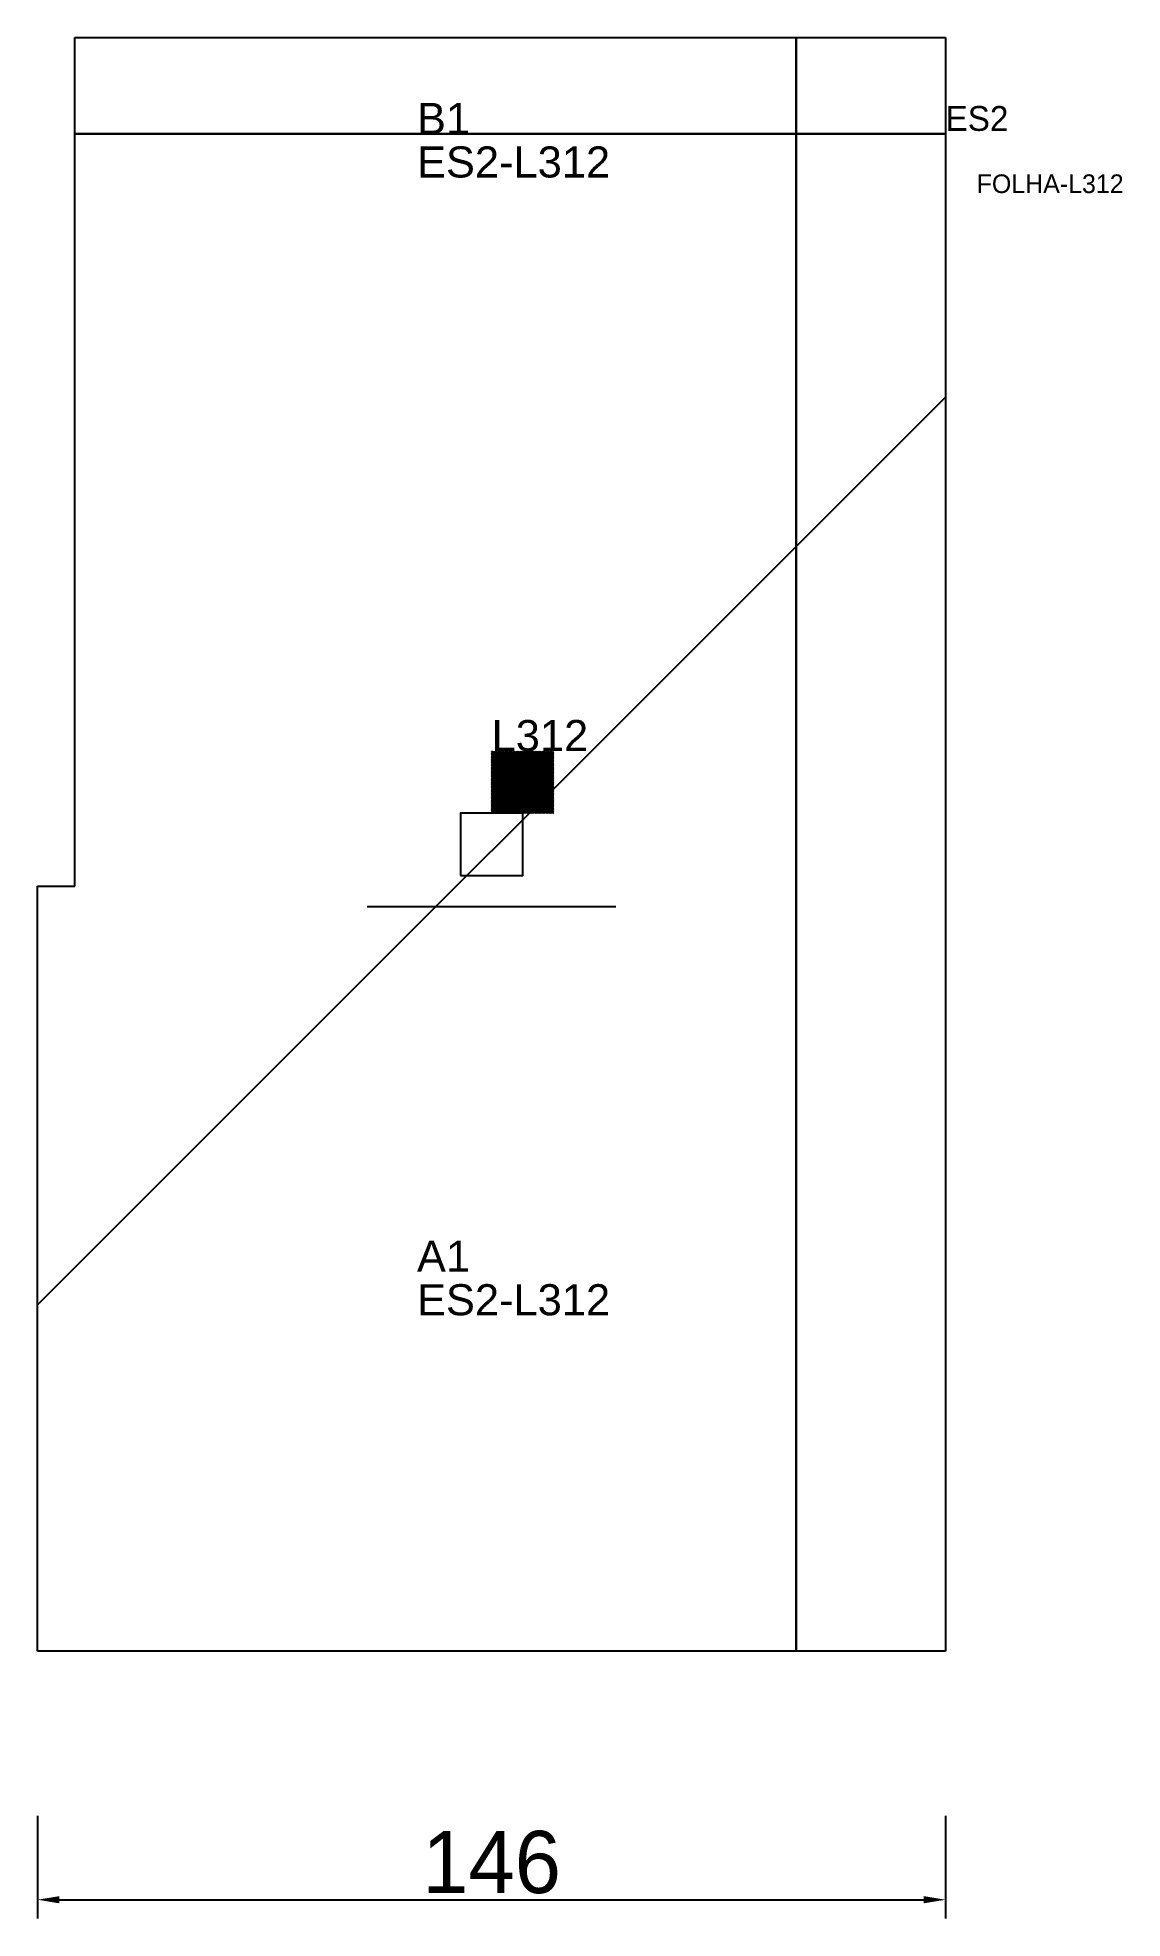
# Model space of a CAD drawing. Header units: metres. Extents: x 222 to 397, y -101 to 202.
import ezdxf

# ---------------------------------------------------------------- set-up
doc = ezdxf.new("R2010")
doc.units = ezdxf.units.M
for name, color, linetype in [('3', 3, 'CONTINUOUS'), ('AUX00', 7, 'CONTINUOUS'), ('COTA', 241, 'CONTINUOUS'), ('FOLHA', 255, 'CONTINUOUS'), ('Hachura', 251, 'CONTINUOUS'), ('NOMENCLATURA', 7, 'CONTINUOUS'), ('Nível', 160, 'CONTINUOUS'), ('Painéis', 200, 'CONTINUOUS'), ('Pilares', 5, 'CONTINUOUS'), ('REAPROVEITAMENTO', 251, 'CONTINUOUS'), ('SARR_2.2x7', 40, 'CONTINUOUS')]:
    doc.layers.add(name, color=color, linetype=linetype)
doc.styles.add('ARIAL', font='Arial.ttf')
doc.styles.add('STR_STANDARD', font='arial.ttf')
doc.dimstyles.new('EZ DXF', dxfattribs={"dimtxt": 10, "dimasz": 3.5, "dimexe": 3, "dimexo": 1.5, "dimgap": 1, "dimtad": 1, "dimdec": 1, "dimdsep": 46, "dimcen": 2.5, "dimazin": 3, "dimtfac": 1, "dimtmove": 0, "dimatfit": 3})

msp = doc.modelspace()

# ---------------------------------------------------------------- hatches: boundary and pattern name
at = {"layer": 'Hachura'}
h = msp.add_hatch(dxfattribs=at)
h.set_pattern_fill('ANSI31', scale=50)
h.paths.add_polyline_path([(368.2, 201.5), (368.2, -58), (222.2, -58), (222.2, 65), (228.2, 65), (228.2, 201.5)])
h = msp.add_hatch(dxfattribs=at)
h.set_pattern_fill('ANSI31', scale=50)
h.paths.add_polyline_path([(368.2, 201.5), (368.2, -58), (222.2, -58), (222.2, 65), (228.2, 65), (228.2, 201.5)])
at = {"layer": 'Reaproveitamento'}
h = msp.add_hatch(dxfattribs=at)
h.set_pattern_fill('SOLID')
h.paths.add_polyline_path([(295.2, 76.75), (305.2, 76.75), (305.2, 86.75), (295.2, 86.75)])
h = msp.add_hatch(dxfattribs=at)
h.set_pattern_fill('SOLID')
h.paths.add_polyline_path([(295.2, 76.75), (305.2, 76.75), (305.2, 86.75), (295.2, 86.75)])

# ---------------------------------------------------------------- linework, layer by layer
at = {"layer": '3'}
for points in [[(344.2, -58), (344.2, 201.5)], [(344.2, -58), (344.2, 201.5)], [(228.2, 186), (368.2, 186)], [(228.2, 186), (368.2, 186)]]:
    msp.add_lwpolyline(points, close=True, dxfattribs=at)
at = {"layer": 'Painéis', "color": 200}
for p, q in [((228.2, 65), (228.2, 201.5)), ((228.2, 201.5), (368.2, 201.5)), ((228.2, 65), (228.2, 201.5)), ((228.2, 201.5), (368.2, 201.5)), ((368.2, 201.5), (368.2, -58)), ((368.2, 201.5), (368.2, -58)), ((222.2, -58), (222.2, 65)), ((222.2, 65), (228.2, 65)), ((222.2, -58), (222.2, 65)), ((222.2, 65), (228.2, 65)), ((368.2, -58), (222.2, -58)), ((368.2, -58), (222.2, -58))]:
    msp.add_line(p, q, dxfattribs=at)
at = {"layer": 'Pilares'}
msp.add_lwpolyline([(290.2, 66.75), (300.2, 66.75), (300.2, 76.75), (290.2, 76.75)], close=True, dxfattribs=at)
msp.add_lwpolyline([(290.2, 66.75), (300.2, 66.75), (300.2, 76.75), (290.2, 76.75)], close=True, dxfattribs=at)
at = {"layer": 'SARR_2.2x7'}
msp.add_line((275.2, 61.75), (315.2, 61.75), dxfattribs=at)
msp.add_line((275.2, 61.75), (315.2, 61.75), dxfattribs=at)

# ---------------------------------------------------------------- texts
at = {"layer": '3', "style": 'STR_STANDARD'}
for s, p in [('B1', (283.2, 186)), ('B1', (283.2, 186)), ('A1', (283.2, 3)), ('A1', (283.2, 3))]:
    msp.add_text(s, height=5, dxfattribs=at).set_placement(p)
at = {"layer": 'AUX00', "style": 'STR_STANDARD'}
for p in [(283.2, 179), (283.2, 179), (283.2, -4), (283.2, -4)]:
    msp.add_text('ES2-L312', height=5, dxfattribs=at).set_placement(p)
at = {"layer": 'FOLHA'}
msp.add_text('FOLHA-L312', height=3, dxfattribs=at).set_placement((373.2, 176.5))
msp.add_text('FOLHA-L312', height=3, dxfattribs=at).set_placement((373.2, 176.5))
at = {"layer": 'NOMENCLATURA', "insert": (295.2, 91.75), "char_height": 5, "attachment_point": 1, "style": 'ARIAL'}
msp.add_mtext('L312', dxfattribs=at)
msp.add_mtext('L312', dxfattribs=at)
at = {"layer": 'Nível'}
msp.add_text('ES2', height=4, dxfattribs=at).set_placement((368.2, 186.5))
msp.add_text('ES2', height=4, dxfattribs=at).set_placement((368.2, 186.5))

# ---------------------------------------------------------------- dimensions: what is measured, and where the dimension line sits
at = {"layer": 'COTA'}
msp.add_linear_dim(base=(222.2, -98), p1=(222.2, -83), p2=(368.2, -83), dimstyle='EZ DXF', dxfattribs=at).render()
msp.add_linear_dim(base=(222.2, -98), p1=(222.2, -83), p2=(368.2, -83), dimstyle='EZ DXF', dxfattribs=at).render()

doc.saveas('drawing.dxf')
